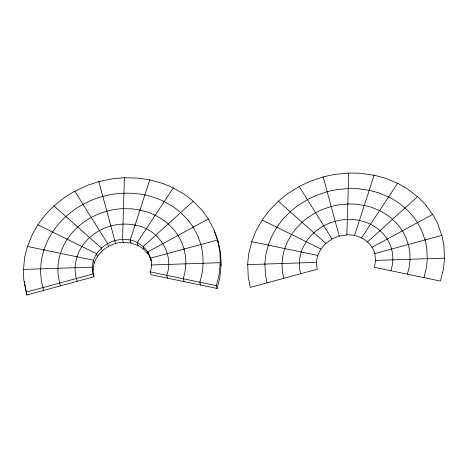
<?xml version="1.0" encoding="UTF-8"?>
<svg xmlns="http://www.w3.org/2000/svg" width="468" height="468" viewBox="0 0 468 468"><rect width="100%" height="100%" fill="white"/><g stroke="black" fill="none" stroke-linecap="round" stroke-linejoin="round"><path stroke-width="0.7" d="M123.306 242.36C106.166 242.354 88.973 259.067 93.933 276.781L26.939 294.98L24.81 284.263M332.005 238.92L338.627 236.194L346.882 234.907L348.724 173.02L360.576 173.277L374.096 175.278M247.712 264.636L248.221 277.021L250.286 287.399L317.351 269.194C316.181 264.695 316.321 259.88 317.79 255.475L251.649 241.658L255.721 231.414L262.209 220.065M264.929 264.069L265.35 274.289L267.053 282.847M299.362 262.928L299.602 268.813L300.585 273.745M392.822 259.845C393.114 252.544 391.043 245.267 387.223 239.06M410.032 259.272L409.705 251.222L408.365 244.477M427.249 258.705L426.834 248.485L425.125 239.926M444.465 258.137L443.962 245.753L441.891 235.375L374.804 253.592C371.691 241.529 358.862 234.24 346.882 234.877M264.847 264.069L265.701 255.265L268.258 245.127M299.315 262.934L299.807 257.862L301.275 252.024M375.634 260.413L374.394 267.298L440.435 281.092L443.529 268.808L444.565 258.131L375.605 260.413L374.833 253.586M392.868 259.839L392.377 264.911L390.903 270.75M410.103 259.272L409.43 266.21L407.412 274.195M427.331 258.705L426.477 267.509L423.926 277.647M43.933 249.894C40.084 262.051 39.499 275.289 42.921 287.609M221.025 265.52L219.779 277.963L217.094 288.493L150.983 274.693L150.216 271.873C156.452 254.849 139.528 237.738 122.54 239.569C105.347 239.517 88.224 256.271 93.167 273.961L26.173 292.155L23.804 280.051L23.4 269.428L92.336 267.14L93.103 269.96L92.301 267.14M217.094 288.493L216.327 285.673L219.012 275.143L220.258 262.694L221.095 265.514C221.13 256.879 220.124 248.221 217.556 239.961L219.931 252.065L220.329 262.694L151.398 264.982M27.472 246.46L32.251 234.521L37.844 224.798L96.624 253.75L97.367 256.558M43.98 249.906C50.257 230.279 65.099 214.128 83.023 204.34M137.212 242.576L173.271 187.867L162.77 183.45L149.754 179.911L130.157 240.189L130.923 243.009L138.499 245.63L144.413 249.731L148.847 255.136L151.328 260.98L150.561 258.161L217.626 239.944L218.392 242.763L215.157 233.433M354.492 235.556L374.125 175.19L385.304 178.197L397.56 183.316M251.749 241.681L248.648 253.966L247.613 264.642L316.579 262.361M284.766 248.578C281.555 258.125 281.268 268.556 283.819 278.296M268.176 245.109L271.534 236.656L276.886 227.296M284.702 248.566L287.346 241.903L291.57 234.526M301.234 252.018L303.165 247.151L306.248 241.757M317.76 255.469L320.925 248.988L262.127 220.024L268.948 210.904L278.39 201.263M67.234 239.277C61.647 247.9 58.161 257.967 57.903 268.281M81.929 246.513C75.793 255.803 73.377 267.696 76.419 278.507M37.908 224.827C47.098 210.711 60.115 199.362 74.804 191.231L107.681 243.658M67.269 239.288C79.472 220.639 101.357 209.407 123.458 208.64M81.947 246.519C93.114 229.443 115.233 220.972 135.065 225.108M137.978 245.396L137.229 242.553M361.53 237.966L397.613 183.234L407.353 188.791L417.514 196.671M276.816 227.261L282.444 219.738L290.236 211.788M291.511 234.497L295.946 228.571L302.082 222.306M306.207 241.74C319.638 221.376 348.672 213.426 370.539 224.301M320.902 248.976L325.33 243.729L332.017 238.937L299.134 186.486L309.915 181.368L323.172 176.962M143.986 249.385L143.243 246.542L193.266 201.211L184.573 194.431L173.236 187.92M367.515 241.974L417.585 196.601L425.236 204.329L432.602 214.438M290.178 211.735L297.695 205.657L307.388 199.655M302.041 222.271L307.962 217.48L315.602 212.753M74.839 191.283L87.422 185.346L98.806 181.596L115.637 243.571M83.052 204.376C107.658 190.845 138.838 189.154 164.256 201.544M147.8 251.866L148.543 254.697L147.777 251.878L208.395 218.971L202.1 210.29L193.214 201.258M372.042 247.303L432.689 214.385L437.72 223.757L441.798 235.398M299.181 186.562L287.434 193.834L278.32 201.205L325.781 243.348M307.353 199.596L316.245 195.372L327.179 191.734M315.567 212.7L322.575 209.377L331.192 206.511M98.818 181.654L112.484 178.753L124.377 177.711L122.54 239.569L123.306 242.389L130.923 243.009L130.168 240.166M327.161 191.664L336.825 189.587L348.262 188.557M331.18 206.452L338.791 204.814L347.8 204.007M124.371 177.776L138.183 178.103L149.772 179.852M123.453 208.669L132.432 208.886L139.967 210.021M348.724 173.113L334.86 174.353L323.148 176.875L339.212 236.059M348.262 188.487L358.043 188.692L369.193 190.347M347.8 203.949L355.505 204.112L364.291 205.417M139.955 210.05L148.42 212.349L155.241 215.221M135.059 225.12C157.634 228.519 174.845 253.17 166.743 275.324L167.509 278.144M150.216 271.873L216.327 285.673M93.512 260.249L27.407 246.443L24.716 256.979L23.47 269.422M94.249 263.063L93.483 260.243M369.217 190.277L378.442 192.757L388.551 196.975M364.309 205.358L371.58 207.312L379.542 210.641M164.227 201.585L173.581 206.955L180.753 212.548M155.224 215.251L162.595 219.48L168.246 223.885M388.592 196.911C400.234 202.79 410.559 211.524 417.462 222.651M379.577 210.588C388.744 215.216 396.887 222.101 402.322 230.87M370.562 224.266C377.261 227.647 383.21 232.678 387.182 239.084M180.718 212.583L188.048 220.036L193.237 227.196M168.217 223.909L173.997 229.782L178.086 235.427M54.013 205.967L101.457 248.093M102.205 250.895L101.439 248.075M208.33 219.006L214.157 229.946L217.626 239.944M193.19 227.226L197.999 236.252L200.86 244.495M178.056 235.439L181.841 242.553L184.094 249.052M108.436 246.455L107.669 243.635M417.538 222.61L421.686 230.344L425.049 239.949M402.381 230.835L405.651 236.931L408.301 244.495M213.964 230.87L214.923 232.766M200.807 244.512C204.264 256.833 203.65 270.065 199.801 282.222L200.567 285.047M184.059 249.058L185.603 256.926L185.866 263.835M59.67 283.058L58.126 275.19L57.868 268.281M184.035 281.596L183.269 278.776L185.018 271.926L185.831 263.835M93.138 273.967L93.933 276.781M76.372 278.524L77.185 281.332M59.606 283.076L60.436 285.878M42.84 287.633L43.688 290.429M26.173 292.155L26.939 294.98M24.517 281.455L24.57 282.871"/></g></svg>
